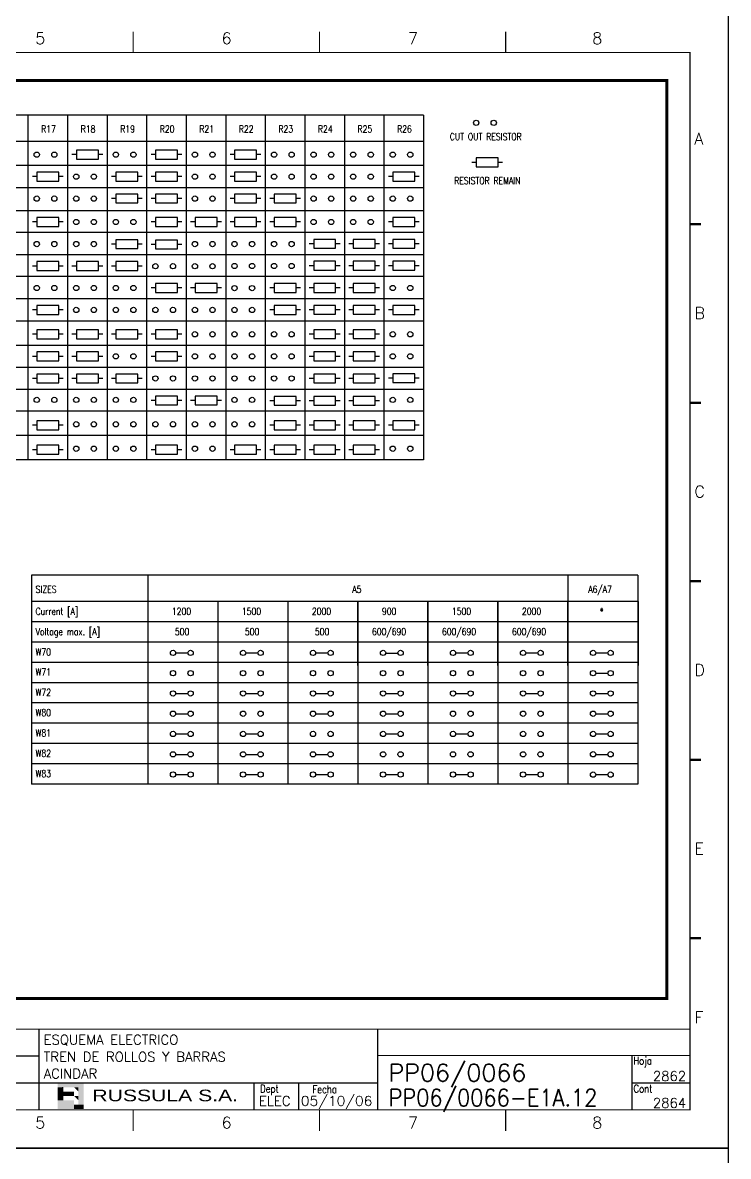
# Model space of a CAD drawing. Extents: x 3 to 423, y -4757 to 292.
# Drawn here: x 237.8 to 422.6, y -1789.4 to -1492.4 of the extents above; entities that cross this region are included whole.
import ezdxf
from ezdxf.enums import TextEntityAlignment as Align

# ---------------------------------------------------------------- set-up
doc = ezdxf.new("R2010")
doc.units = 0
doc.header["$LTSCALE"] = 10
doc.header["$MEASUREMENT"] = 0
doc.linetypes.add('DASHDOT', pattern=[1, 0.5, -0.25, 0, -0.25])
for name, color, linetype in [('1', 7, 'CONTINUOUS'), ('10', 5, 'CONTINUOUS'), ('2', 7, 'CONTINUOUS'), ('25', 3, 'CONTINUOUS'), ('35', 2, 'CONTINUOUS'), ('DIBUJO', 7, 'CONTINUOUS')]:
    doc.layers.add(name, color=color, linetype=linetype)
doc.styles.add('ABBSTYLE', font='ROMANS.SHX', dxfattribs={"width": 0.8})
doc.styles.add('HELVETICA', font='HELV.SHX')
doc.styles.add('LABEL', font='SIMPLEX', dxfattribs={"width": 0.8, "height": 4})
doc.styles.add('ROMANS', font='romans')

# ---------------------------------------------------------------- blocks, each defined once
blk = doc.blocks.new('newcajec')
at = {"layer": '1'}
for p, q in [((179.4, 20.85), (0.13, 20.85)), ((7, 20.85), (7, 0)), ((71, 20.85), (71, 0)), ((84, 20.85), (84, 0.09)), ((99, 20.85), (99, 0)), ((215.2, 20.8), (215.2, 0)), ((184.64, 20.18), (184.81, 20.01)), ((184.81, 20.01), (185.18, 20.25)), ((10.6, 16.64), (0, 16.64)), ((10.6, 16.64), (99, 16.64)), ((10.6, 12.48), (0, 12.48)), ((10.6, 12.48), (99, 12.48)), ((179.4, 13.87), (215.2, 13.87)), ((368, 14.06), (368, 0)), ((10.6, 8.32), (0, 8.32)), ((10.6, 8.32), (99, 8.32)), ((179.4, 6.93), (267.63, 6.93)), ((267.63, 6.93), (302.5, 6.93)), ((270.63, 6.91), (270.63, 0)), ((282.07, 6.93), (282.07, 0)), ((368, 6.93), (383, 6.93)), ((10.6, 4.16), (0, 4.16)), ((10.6, 4.16), (99, 4.16))]:
    blk.add_line(p, q, dxfattribs=at)
for points in [[(47.5, 272.5, 0.3, 0.3, 0), (47.5, 277.91, 0.3, 0.3, 0)], [(95.5, 272.5, 0.3, 0.3, 0), (95.5, 277.91, 0.3, 0.3, 0)], [(143.5, 272.5, 0.3, 0.3, 0), (143.5, 277.91, 0.3, 0.3, 0)], [(191.5, 272.5, 0.3, 0.3, 0), (191.5, 277.91, 0.3, 0.3, 0)], [(239.5, 272.5, 0.3, 0.3, 0), (239.5, 277.91, 0.3, 0.3, 0)], [(287.5, 272.5, 0.3, 0.3, 0), (287.5, 277.91, 0.3, 0.3, 0)], [(335.5, 272.5, 0.3, 0.3, 0), (335.5, 277.91, 0.3, 0.3, 0)], [(-2.99, 228.23, 0.6, 0.6, 0), (-0.18, 228.23, 0.6, 0.6, 0)], [(383.01, 228.23, 0.6, 0.6, 0), (385.82, 228.23, 0.6, 0.6, 0)], [(-2.99, 182.23, 0.6, 0.6, 0), (-0.18, 182.23, 0.6, 0.6, 0)], [(383.01, 182.23, 0.6, 0.6, 0), (385.82, 182.23, 0.6, 0.6, 0)], [(-2.99, 136.23, 0.6, 0.6, 0), (-0.18, 136.23, 0.6, 0.6, 0)], [(383.01, 136.23, 0.6, 0.6, 0), (385.82, 136.23, 0.6, 0.6, 0)], [(-2.99, 90.23, 0.6, 0.6, 0), (-0.18, 90.23, 0.6, 0.6, 0)], [(383.01, 90.23, 0.6, 0.6, 0), (385.82, 90.23, 0.6, 0.6, 0)], [(-2.99, 44.23, 0.6, 0.6, 0), (-0.18, 44.23, 0.6, 0.6, 0)], [(383.01, 44.23, 0.6, 0.6, 0), (385.82, 44.23, 0.6, 0.6, 0)], [(383, 20.8, 0.3, 0.3, 0), (179.4, 20.8, 0.3, 0.3, 0), (179.4, 0, 0.3, 0.3, 0)], [(302.5, 20.8, 0.3, 0.3, 0), (302.5, 0, 0.3, 0.3, 0)], [(302.5, 14, 0.3, 0.3, 0), (383, 14, 0.3, 0.3, 0)], [(47.5, -5.5, 0.3, 0.3, 0), (47.5, -0.09, 0.3, 0.3, 0)], [(95.5, -5.5, 0.3, 0.3, 0), (95.5, -0.09, 0.3, 0.3, 0)], [(143.5, -5.5, 0.3, 0.3, 0), (143.5, -0.09, 0.3, 0.3, 0)], [(191.5, -5.5, 0.3, 0.3, 0), (191.5, -0.09, 0.3, 0.3, 0)], [(239.5, -5.5, 0.3, 0.3, 0), (239.5, -0.09, 0.3, 0.3, 0)], [(287.5, -5.5, 0.3, 0.3, 0), (287.5, -0.09, 0.3, 0.3, 0)], [(335.5, -5.5, 0.3, 0.3, 0), (335.5, -0.09, 0.3, 0.3, 0)]]:
    blk.add_lwpolyline(points, format="xyseb", dxfattribs=at)
at = {"layer": '1', "const_width": 0.3}
blk.add_lwpolyline([(0, 0), (0, 272.5), (383, 272.5), (383, 0)], close=True, dxfattribs=at)
at = {"layer": '2', "color": 14}
for p, q in [((221.42, 4.69), (221.42, 5.81)), ((221.42, 2.47), (221.42, 3.58))]:
    blk.add_line(p, q, dxfattribs=at)
for points in [[(220.05, 5.81), (220.05, 6.92), (226.74, 5.81), (226.74, 6.92)], [(221.42, 2.47), (220.05, 2.47), (221.42, 5.81), (220.05, 5.81)], [(221.42, 4.69), (224.25, 4.69), (221.42, 3.58), (224.25, 3.58)], [(224.25, 5.81), (225.37, 5.81), (225.37, 4.69)], [(224.25, 3.58), (225.37, 3.58), (225.37, 2.47)], [(225.37, 5.81), (226.74, 5.81), (225.37, 1.35), (226.74, 1.35)], [(224.25, 0.24), (224.25, 2.47), (220.05, 0.24), (220.05, 2.47)], [(226.74, 1.35), (226.74, 0.24), (224.25, 1.35), (224.25, 0.24)]]:
    blk.add_solid(points, dxfattribs=at)
at = {"layer": '1', "style": 'ROMANS'}
for s, p in [('1', (22.29, 274.68)), ('2', (70.29, 274.68)), ('3', (118.29, 274.68)), ('4', (166.29, 274.68)), ('5', (214.29, 274.68)), ('6', (262.29, 274.68)), ('7', (310.29, 274.68)), ('8', (357.79, 274.68)), ('A', (-4.37, 248.84)), ('A', (384.13, 248.84)), ('B', (-4.37, 203.84)), ('B', (384.13, 203.84)), ('C', (-4.37, 157.84)), ('C', (384.13, 157.84)), ('D', (-4.37, 111.84)), ('D', (384.13, 111.84)), ('E', (-4.37, 65.84)), ('E', (384.13, 65.84)), ('F', (-4.37, 22.34)), ('F', (384.13, 22.34)), ('1', (22.29, -4.82)), ('2', (70.29, -4.82)), ('3', (118.29, -4.82)), ('4', (166.29, -4.82)), ('5', (214.29, -4.82)), ('6', (262.29, -4.82)), ('7', (310.29, -4.82)), ('8', (357.79, -4.82))]:
    blk.add_text(s, height=3, dxfattribs=at).set_placement(p)
at = {"layer": '1', "style": 'LABEL', "width": 0.8}
for s, p in [('Diseno comprobado por', (179.73, 18.27)), ('Dibujo comprobado por', (179.81, 11.47)), ('Hoja', (368.38, 11.66)), ('Dibujado por', (179.83, 4.64)), ('Fecha', (285.71, 4.3)), ('Cont', (368.43, 4.46)), ('No', (2.23, 1.05)), ('Revision', (8, 1.05))]:
    blk.add_text(s, height=2, dxfattribs=at).set_placement(p)
for s, p in [('Dept', (274.61, 4.44)), ('Elaborado', (77.5, 1.05)), ('Fecha', (91.5, 1.05))]:
    blk.add_text(s, height=2, dxfattribs=at).set_placement(p, align=Align.CENTER)
at = {"layer": '10', "style": 'ROMANS'}
for tag, p in [('REV41', (3.5, 18.74)), ('REV43', (77.7, 18.74)), ('REV31', (3.5, 14.58)), ('REV33', (77.7, 14.58)), ('REV21', (3.5, 10.42)), ('REV23', (77.7, 10.42)), ('REV11', (3.5, 6.27)), ('REV13', (77.7, 6.27))]:
    blk.add_attdef(tag, text='', height=2.5, dxfattribs=at).set_placement(p, align=Align.MIDDLE)
for tag, p, height in [('REV42', (8, 17.49), 2.5), ('SHEETNAME1', (100.5, 15.83), 2.5), ('DOCUMENTTYPE', (216.43, 16.8), 2.5), ('NOTA', (305.32, 15.8), 3), ('REV32', (8, 13.33), 2.5), ('DESIGNCHECK', (180.74, 14.83), 2.5), ('OBJECT', (216.43, 12.4), 2.5), ('SHEETNAME2', (100.5, 11.67), 2.5), ('ORDER', (305.32, 7.3), 4.5), ('REV22', (8, 9.17), 2.5), ('SHEETNAME3', (100.5, 7.51), 2.5), ('DRAWINGCHECK', (180.53, 7.71), 2.5), ('CUSTOMER', (216.43, 8.08), 2.5), ('REV12', (8, 5.01), 2.5), ('SHEETNAME4', (100.5, 3.35), 2.5), ('USER', (180.63, 0.71), 2.5), ('DEPARTMENT', (271.93, 1.05), 2.5), ('DOCUMENT_ID', (305.32, 0.93), 4.4)]:
    blk.add_attdef(tag, p, '', height=height, dxfattribs=at)
for tag, width, p, p2 in [('REV44', 1.221199, (84.53, 17.49), (98.48, 17.49)), ('REV34', 1.221199, (84.53, 13.33), (98.48, 13.33)), ('REV24', 1.221199, (84.53, 9.17), (98.48, 9.17)), ('REV14', 1.221199, (84.53, 5.01), (98.48, 5.01)), ('CREATED2', 7.039915, (282.71, 1.05), (301.14, 1.05))]:
    blk.add_attdef(tag, text='', height=2.5, dxfattribs=dict(at, width=width)).set_placement(p, p2, align=Align.FIT)
for tag, p in [('SHEET', (382, 7.43)), ('NEXTSHEET', (382, 0.5))]:
    blk.add_attdef(tag, text='', height=2.5, dxfattribs=at).set_placement(p, align=Align.RIGHT)
at = {"layer": 'DIBUJO', "color": 14, "style": 'HELVETICA', "width": 1.3}
blk.add_text('RUSSULA S.A.', height=3, dxfattribs=at).set_placement((229, 2.19))

msp = doc.modelspace()

# ---------------------------------------------------------------- linework, layer by layer
at = {"layer": '2', "color": 2}
for p, q in [((342.79, -1594.17), (342.79, -1606.97)), ((270.62, -1637.18), (270.62, -1691.88)), ((380.64, -1637.18), (380.64, -1691.88)), ((288.96, -1644.09), (288.96, -1691.88)), ((307.29, -1644.09), (307.29, -1691.88)), ((325.63, -1644.09), (325.63, -1691.88)), ((325.63, -1644.09), (325.63, -1660.82)), ((325.63, -1660.82), (325.63, -1644.09)), ((343.97, -1644.09), (343.97, -1691.88)), ((343.97, -1644.09), (343.97, -1660.82)), ((343.97, -1660.82), (343.97, -1644.09)), ((362.3, -1644.09), (362.3, -1691.88)), ((362.3, -1644.09), (362.3, -1660.82)), ((362.3, -1660.82), (362.3, -1644.09)), ((380.64, -1644.09), (380.64, -1691.88)), ((380.64, -1644.09), (380.64, -1660.82)), ((380.64, -1660.82), (380.64, -1644.09)), ((398.98, -1644.09), (398.98, -1660.82)), ((398.98, -1660.82), (398.98, -1644.09))]:
    msp.add_line(p, q, dxfattribs=at)
at = {"layer": '2', "color": 3, "linetype": 'DASHDOT'}
msp.add_lwpolyline([(26.71, -1507.54, 0.81, 0.81, 0), (406.52, -1507.54, 0.81, 0.81, 0), (406.52, -1748.1, 0.81, 0.81, 0), (26.71, -1748.1, 0.81, 0.81, 0), (26.71, -1507.54, 0.81, 0.81, 0)], format="xyseb", dxfattribs=at)
at = {"layer": '25', "color": 1}
for p, q in [((268, -1537.36), (262.24, -1537.36)), ((262.24, -1537.36), (262.24, -1539.66)), ((268, -1539.66), (268, -1537.36)), ((278.36, -1537.36), (272.6, -1537.36)), ((272.6, -1537.36), (272.6, -1539.66)), ((278.36, -1539.66), (278.36, -1537.36)), ((299.08, -1537.36), (293.32, -1537.36)), ((293.32, -1537.36), (293.32, -1539.66)), ((299.08, -1539.66), (299.08, -1537.36)), ((309.44, -1537.36), (303.68, -1537.36)), ((303.68, -1537.36), (303.68, -1539.66)), ((309.44, -1539.66), (309.44, -1537.36)), ((262.24, -1538.51), (261.09, -1538.51)), ((262.24, -1539.66), (268, -1539.66)), ((269.15, -1538.51), (268, -1538.51)), ((272.6, -1538.51), (271.45, -1538.51)), ((272.6, -1539.66), (278.36, -1539.66)), ((279.51, -1538.51), (278.36, -1538.51)), ((293.32, -1538.51), (292.17, -1538.51)), ((293.32, -1539.66), (299.08, -1539.66)), ((300.23, -1538.51), (299.08, -1538.51)), ((303.68, -1538.51), (302.53, -1538.51)), ((303.68, -1539.66), (309.44, -1539.66)), ((310.59, -1538.51), (309.44, -1538.51))]:
    msp.add_line(p, q, dxfattribs=at)
for centre in [(241.5, -1538.51), (246.1, -1538.51), (251.86, -1538.51), (256.46, -1538.51), (282.93, -1538.51), (287.54, -1538.51), (314.01, -1538.51), (318.62, -1538.51), (324.37, -1538.51), (328.97, -1538.51), (334.73, -1538.51), (339.33, -1538.51)]:
    msp.add_circle(centre, 0.691, dxfattribs=at)
at = {"layer": '35'}
for p, q in [((342.79, -1516.63), (55.03, -1516.63)), ((342.8, -1516.63), (55.04, -1516.63)), ((239.2, -1516.63), (239.2, -1606.97)), ((249.55, -1516.63), (249.55, -1606.97)), ((259.91, -1516.63), (259.91, -1606.97)), ((270.27, -1516.63), (270.27, -1606.97)), ((280.63, -1516.63), (280.63, -1606.97)), ((290.99, -1516.63), (290.99, -1606.97)), ((301.35, -1516.63), (301.35, -1606.97)), ((311.71, -1516.63), (311.71, -1606.97)), ((322.07, -1516.63), (322.07, -1606.97)), ((332.43, -1516.63), (332.43, -1606.97)), ((342.79, -1516.63), (342.79, -1594.17)), ((342.79, -1523.54), (55.03, -1523.54)), ((257.64, -1525.85), (251.89, -1525.85)), ((251.89, -1525.85), (251.89, -1528.15)), ((257.64, -1528.15), (257.64, -1525.85)), ((278.36, -1525.85), (272.6, -1525.85)), ((272.6, -1525.85), (272.6, -1528.15)), ((278.36, -1528.15), (278.36, -1525.85)), ((299.08, -1525.85), (293.32, -1525.85)), ((293.32, -1525.85), (293.32, -1528.15)), ((299.08, -1528.15), (299.08, -1525.85)), ((251.89, -1527), (250.73, -1527)), ((251.89, -1528.15), (257.64, -1528.15)), ((258.79, -1527), (257.64, -1527)), ((272.6, -1527), (271.45, -1527)), ((272.6, -1528.15), (278.36, -1528.15)), ((279.51, -1527), (278.36, -1527)), ((293.32, -1527), (292.17, -1527)), ((293.32, -1528.15), (299.08, -1528.15)), ((300.23, -1527), (299.08, -1527)), ((356.63, -1529.02), (355.48, -1529.02)), ((362.38, -1527.87), (356.63, -1527.87)), ((356.63, -1527.87), (356.63, -1530.17)), ((362.38, -1530.17), (362.38, -1527.87)), ((363.53, -1529.02), (362.38, -1529.02)), ((342.79, -1529.85), (61.96, -1529.85)), ((356.63, -1530.17), (362.38, -1530.17)), ((342.79, -1535.72), (61.96, -1535.72)), ((342.79, -1541.7), (61.96, -1541.7)), ((342.81, -1547.38), (61.94, -1547.38)), ((262.24, -1549.27), (262.24, -1551.57)), ((268, -1549.27), (262.24, -1549.27)), ((268, -1551.57), (268, -1549.27)), ((319.79, -1549.24), (314.04, -1549.24)), ((314.04, -1549.24), (314.04, -1551.54)), ((319.79, -1551.54), (319.79, -1549.24)), ((330.15, -1549.24), (324.4, -1549.24)), ((324.4, -1549.24), (324.4, -1551.54)), ((330.15, -1551.54), (330.15, -1549.24)), ((334.76, -1549.24), (334.76, -1551.54)), ((340.51, -1549.24), (334.76, -1549.24)), ((340.51, -1551.54), (340.51, -1549.24)), ((342.79, -1553.27), (61.96, -1553.27)), ((262.24, -1550.42), (261.09, -1550.42)), ((262.24, -1551.57), (268, -1551.57)), ((269.15, -1550.42), (268, -1550.42)), ((314.04, -1550.39), (312.89, -1550.39)), ((314.04, -1551.54), (319.79, -1551.54)), ((320.95, -1550.39), (319.79, -1550.39)), ((324.4, -1550.39), (323.25, -1550.39)), ((324.4, -1551.54), (330.15, -1551.54)), ((331.3, -1550.39), (330.15, -1550.39)), ((334.76, -1550.39), (333.61, -1550.39)), ((334.76, -1551.54), (340.51, -1551.54)), ((341.66, -1550.39), (340.51, -1550.39)), ((241.53, -1556.17), (240.38, -1556.17)), ((247.28, -1555.02), (241.53, -1555.02)), ((241.53, -1555.02), (241.53, -1557.33)), ((247.28, -1557.33), (247.28, -1555.02)), ((248.43, -1556.17), (247.28, -1556.17)), ((251.89, -1556.17), (250.73, -1556.17)), ((251.89, -1555.02), (251.89, -1557.33)), ((257.64, -1555.02), (251.89, -1555.02)), ((257.64, -1557.33), (257.64, -1555.02)), ((258.79, -1556.17), (257.64, -1556.17)), ((262.24, -1556.17), (261.09, -1556.17)), ((262.24, -1555.02), (262.24, -1557.33)), ((268, -1555.02), (262.24, -1555.02)), ((268, -1557.33), (268, -1555.02)), ((269.15, -1556.17), (268, -1556.17)), ((314.04, -1556.09), (312.89, -1556.09)), ((314.04, -1554.94), (314.04, -1557.24)), ((319.79, -1554.94), (314.04, -1554.94)), ((319.79, -1557.24), (319.79, -1554.94)), ((320.95, -1556.09), (319.79, -1556.09)), ((324.4, -1556.09), (323.25, -1556.09)), ((330.15, -1554.94), (324.4, -1554.94)), ((324.4, -1554.94), (324.4, -1557.24)), ((330.15, -1557.24), (330.15, -1554.94)), ((331.3, -1556.09), (330.15, -1556.09)), ((334.76, -1556.09), (333.61, -1556.09)), ((334.76, -1554.94), (334.76, -1557.24)), ((340.51, -1554.94), (334.76, -1554.94)), ((340.51, -1557.24), (340.51, -1554.94)), ((341.66, -1556.09), (340.51, -1556.09)), ((342.79, -1558.96), (61.96, -1558.96)), ((241.53, -1557.33), (247.28, -1557.33)), ((251.89, -1557.33), (257.64, -1557.33)), ((262.24, -1557.33), (268, -1557.33)), ((314.04, -1557.24), (319.79, -1557.24)), ((324.4, -1557.24), (330.15, -1557.24)), ((334.76, -1557.24), (340.51, -1557.24)), ((342.79, -1564.75), (61.96, -1564.75)), ((241.53, -1567.68), (240.38, -1567.68)), ((247.28, -1566.53), (241.53, -1566.53)), ((241.53, -1566.53), (241.53, -1568.84)), ((247.28, -1568.84), (247.28, -1566.53)), ((248.43, -1567.68), (247.28, -1567.68)), ((303.68, -1567.68), (302.53, -1567.68)), ((309.44, -1566.53), (303.68, -1566.53)), ((303.68, -1566.53), (303.68, -1568.84)), ((309.44, -1568.84), (309.44, -1566.53)), ((310.59, -1567.68), (309.44, -1567.68)), ((314.04, -1567.68), (312.89, -1567.68)), ((314.04, -1566.53), (314.04, -1568.83)), ((319.79, -1566.53), (314.04, -1566.53)), ((319.79, -1568.83), (319.79, -1566.53)), ((320.95, -1567.68), (319.79, -1567.68)), ((324.4, -1567.68), (323.25, -1567.68)), ((324.4, -1566.53), (324.4, -1568.83)), ((330.15, -1566.53), (324.4, -1566.53)), ((330.15, -1568.83), (330.15, -1566.53)), ((331.3, -1567.68), (330.15, -1567.68)), ((334.76, -1567.68), (333.61, -1567.68)), ((334.76, -1566.53), (334.76, -1568.84)), ((340.51, -1566.53), (334.76, -1566.53)), ((340.51, -1568.84), (340.51, -1566.53)), ((341.66, -1567.68), (340.51, -1567.68)), ((342.79, -1570.62), (61.96, -1570.62)), ((241.53, -1568.84), (247.28, -1568.84)), ((303.68, -1568.84), (309.44, -1568.84)), ((314.04, -1568.83), (319.79, -1568.83)), ((324.4, -1568.83), (330.15, -1568.83)), ((334.76, -1568.84), (340.51, -1568.84)), ((241.53, -1574.06), (240.38, -1574.06)), ((247.28, -1572.9), (241.53, -1572.9)), ((241.53, -1572.9), (241.53, -1575.21)), ((247.28, -1575.21), (247.28, -1572.9)), ((248.43, -1574.06), (247.28, -1574.06)), ((251.89, -1574.06), (250.73, -1574.06)), ((257.64, -1572.9), (251.89, -1572.9)), ((251.89, -1572.9), (251.89, -1575.21)), ((257.64, -1575.21), (257.64, -1572.9)), ((258.79, -1574.06), (257.64, -1574.06)), ((262.24, -1574.06), (261.09, -1574.06)), ((262.24, -1572.9), (262.24, -1575.21)), ((268, -1572.9), (262.24, -1572.9)), ((268, -1575.21), (268, -1572.9)), ((269.15, -1574.06), (268, -1574.06)), ((272.6, -1574.06), (271.45, -1574.06)), ((278.36, -1572.9), (272.6, -1572.9)), ((272.6, -1572.9), (272.6, -1575.21)), ((278.36, -1575.21), (278.36, -1572.9)), ((279.51, -1574.06), (278.36, -1574.06)), ((314.04, -1574.05), (312.89, -1574.05)), ((319.79, -1572.9), (314.04, -1572.9)), ((314.04, -1572.9), (314.04, -1575.2)), ((319.79, -1575.2), (319.79, -1572.9)), ((320.95, -1574.05), (319.79, -1574.05)), ((324.4, -1574.05), (323.25, -1574.05)), ((330.15, -1572.9), (324.4, -1572.9)), ((324.4, -1572.9), (324.4, -1575.2)), ((330.15, -1575.2), (330.15, -1572.9)), ((331.3, -1574.05), (330.15, -1574.05)), ((342.79, -1576.99), (61.96, -1576.99)), ((241.53, -1575.21), (247.28, -1575.21)), ((251.89, -1575.21), (257.64, -1575.21)), ((262.24, -1575.21), (268, -1575.21)), ((272.6, -1575.21), (278.36, -1575.21)), ((314.04, -1575.2), (319.79, -1575.2)), ((324.4, -1575.2), (330.15, -1575.2)), ((241.53, -1579.84), (240.38, -1579.84)), ((247.28, -1578.69), (241.53, -1578.69)), ((241.53, -1578.69), (241.53, -1580.99)), ((247.28, -1580.99), (247.28, -1578.69)), ((248.43, -1579.84), (247.28, -1579.84)), ((251.89, -1579.84), (250.73, -1579.84)), ((251.89, -1578.69), (251.89, -1580.99)), ((257.64, -1578.69), (251.89, -1578.69)), ((257.64, -1580.99), (257.64, -1578.69)), ((258.79, -1579.84), (257.64, -1579.84)), ((272.6, -1579.84), (271.45, -1579.84)), ((278.36, -1578.69), (272.6, -1578.69)), ((272.6, -1578.69), (272.6, -1580.99)), ((278.36, -1580.99), (278.36, -1578.69)), ((279.51, -1579.84), (278.36, -1579.84)), ((314.04, -1579.84), (312.89, -1579.84)), ((314.04, -1578.69), (314.04, -1580.99)), ((319.79, -1578.69), (314.04, -1578.69)), ((319.79, -1580.99), (319.79, -1578.69)), ((320.95, -1579.84), (319.79, -1579.84)), ((324.4, -1579.84), (323.25, -1579.84)), ((330.15, -1578.69), (324.4, -1578.69)), ((324.4, -1578.69), (324.4, -1580.99)), ((330.15, -1580.99), (330.15, -1578.69)), ((331.3, -1579.84), (330.15, -1579.84)), ((342.79, -1582.78), (61.96, -1582.78)), ((241.53, -1580.99), (247.28, -1580.99)), ((251.89, -1580.99), (257.64, -1580.99)), ((272.6, -1580.99), (278.36, -1580.99)), ((314.04, -1580.99), (319.79, -1580.99)), ((324.4, -1580.99), (330.15, -1580.99)), ((241.53, -1585.63), (240.38, -1585.63)), ((247.28, -1584.47), (241.53, -1584.47)), ((241.53, -1584.47), (241.53, -1586.78)), ((247.28, -1586.78), (247.28, -1584.47)), ((248.43, -1585.63), (247.28, -1585.63)), ((251.89, -1585.63), (250.73, -1585.63)), ((257.64, -1584.47), (251.89, -1584.47)), ((251.89, -1584.47), (251.89, -1586.78)), ((257.64, -1586.78), (257.64, -1584.47)), ((258.79, -1585.63), (257.64, -1585.63)), ((262.24, -1585.63), (261.09, -1585.63)), ((262.24, -1584.47), (262.24, -1586.78)), ((268, -1584.47), (262.24, -1584.47)), ((268, -1586.78), (268, -1584.47)), ((269.15, -1585.63), (268, -1585.63)), ((314.04, -1585.62), (312.89, -1585.62)), ((319.79, -1584.47), (314.04, -1584.47)), ((314.04, -1584.47), (314.04, -1586.77)), ((319.79, -1586.77), (319.79, -1584.47)), ((320.95, -1585.62), (319.79, -1585.62)), ((324.4, -1585.62), (323.25, -1585.62)), ((330.15, -1584.47), (324.4, -1584.47)), ((324.4, -1584.47), (324.4, -1586.77)), ((330.15, -1586.77), (330.15, -1584.47)), ((331.3, -1585.62), (330.15, -1585.62)), ((334.76, -1585.57), (333.61, -1585.57)), ((334.76, -1584.41), (334.76, -1586.72)), ((340.51, -1584.41), (334.76, -1584.41)), ((340.51, -1586.72), (340.51, -1584.41)), ((341.66, -1585.57), (340.51, -1585.57)), ((342.79, -1588.56), (61.96, -1588.56)), ((241.53, -1586.78), (247.28, -1586.78)), ((251.89, -1586.78), (257.64, -1586.78)), ((262.24, -1586.78), (268, -1586.78)), ((314.04, -1586.77), (319.79, -1586.77)), ((324.4, -1586.77), (330.15, -1586.77)), ((334.76, -1586.72), (340.51, -1586.72)), ((303.68, -1591.5), (302.53, -1591.5)), ((303.68, -1590.34), (303.68, -1592.65)), ((309.44, -1590.34), (303.68, -1590.34)), ((309.44, -1592.65), (309.44, -1590.34)), ((310.59, -1591.5), (309.44, -1591.5)), ((314.04, -1591.5), (312.89, -1591.5)), ((314.04, -1590.34), (314.04, -1592.65)), ((319.79, -1590.34), (314.04, -1590.34)), ((319.79, -1592.65), (319.79, -1590.34)), ((320.95, -1591.5), (319.79, -1591.5)), ((324.4, -1591.5), (323.25, -1591.5)), ((324.4, -1590.34), (324.4, -1592.65)), ((330.15, -1590.34), (324.4, -1590.34)), ((330.15, -1592.65), (330.15, -1590.34)), ((331.3, -1591.5), (330.15, -1591.5)), ((342.79, -1594.17), (61.96, -1594.17)), ((303.68, -1592.65), (309.44, -1592.65)), ((314.04, -1592.65), (319.79, -1592.65)), ((324.4, -1592.65), (330.15, -1592.65)), ((247.28, -1596.75), (241.53, -1596.75)), ((241.53, -1596.75), (241.53, -1599.05)), ((247.28, -1599.05), (247.28, -1596.75)), ((309.44, -1596.75), (303.68, -1596.75)), ((303.68, -1596.75), (303.68, -1599.05)), ((309.44, -1599.05), (309.44, -1596.75)), ((319.79, -1596.75), (314.04, -1596.75)), ((314.04, -1596.75), (314.04, -1599.05)), ((319.79, -1599.05), (319.79, -1596.75)), ((330.15, -1596.75), (324.4, -1596.75)), ((324.4, -1596.75), (324.4, -1599.05)), ((330.15, -1599.05), (330.15, -1596.75)), ((340.51, -1596.75), (334.76, -1596.75)), ((334.76, -1596.75), (334.76, -1599.05)), ((340.51, -1599.05), (340.51, -1596.75)), ((342.79, -1600.57), (61.94, -1600.57)), ((241.53, -1597.9), (240.38, -1597.9)), ((241.53, -1599.05), (247.28, -1599.05)), ((248.43, -1597.9), (247.28, -1597.9)), ((303.68, -1597.9), (302.53, -1597.9)), ((303.68, -1599.05), (309.44, -1599.05)), ((310.59, -1597.9), (309.44, -1597.9)), ((314.04, -1597.9), (312.89, -1597.9)), ((314.04, -1599.05), (319.79, -1599.05)), ((320.95, -1597.9), (319.79, -1597.9)), ((324.4, -1597.9), (323.25, -1597.9)), ((324.4, -1599.05), (330.15, -1599.05)), ((331.3, -1597.9), (330.15, -1597.9)), ((334.76, -1597.9), (333.61, -1597.9)), ((334.76, -1599.05), (340.51, -1599.05)), ((341.66, -1597.9), (340.51, -1597.9)), ((247.28, -1603.15), (241.53, -1603.15)), ((241.53, -1603.15), (241.53, -1605.45)), ((247.28, -1605.45), (247.28, -1603.15)), ((278.36, -1603.15), (272.6, -1603.15)), ((272.6, -1603.15), (272.6, -1605.45)), ((278.36, -1605.45), (278.36, -1603.15)), ((299.08, -1603.15), (293.32, -1603.15)), ((293.32, -1603.15), (293.32, -1605.45)), ((299.08, -1605.45), (299.08, -1603.15)), ((309.44, -1603.15), (303.68, -1603.15)), ((303.68, -1603.15), (303.68, -1605.45)), ((309.44, -1605.45), (309.44, -1603.15)), ((319.79, -1603.15), (314.04, -1603.15)), ((314.04, -1603.15), (314.04, -1605.45)), ((319.79, -1605.45), (319.79, -1603.15)), ((330.15, -1603.15), (324.4, -1603.15)), ((324.4, -1603.15), (324.4, -1605.45)), ((330.15, -1605.45), (330.15, -1603.15)), ((241.53, -1604.3), (240.38, -1604.3)), ((241.53, -1605.45), (247.28, -1605.45)), ((248.43, -1604.3), (247.28, -1604.3)), ((272.6, -1604.3), (271.45, -1604.3)), ((272.6, -1605.45), (278.36, -1605.45)), ((279.51, -1604.3), (278.36, -1604.3)), ((293.32, -1604.3), (292.17, -1604.3)), ((293.32, -1605.45), (299.08, -1605.45)), ((300.23, -1604.3), (299.08, -1604.3)), ((303.68, -1604.3), (302.53, -1604.3)), ((303.68, -1605.45), (309.44, -1605.45)), ((310.59, -1604.3), (309.44, -1604.3)), ((314.04, -1604.3), (312.89, -1604.3)), ((314.04, -1605.45), (319.79, -1605.45)), ((320.95, -1604.3), (319.79, -1604.3)), ((324.4, -1604.3), (323.25, -1604.3)), ((324.4, -1605.45), (330.15, -1605.45)), ((331.3, -1604.3), (330.15, -1604.3)), ((342.79, -1606.97), (55.03, -1606.97)), ((398.94, -1637.18), (240.1, -1637.18)), ((240.1, -1637.18), (240.1, -1691.88)), ((398.94, -1637.18), (398.94, -1691.88)), ((398.94, -1644.09), (240.1, -1644.09)), ((398.94, -1649.4), (240.1, -1649.4)), ((398.94, -1654.71), (240.1, -1654.71)), ((398.94, -1660.02), (240.1, -1660.02)), ((296.22, -1657.53), (299.44, -1657.53)), ((332.89, -1657.56), (336.11, -1657.56)), ((369.56, -1657.53), (372.78, -1657.53)), ((398.94, -1665.33), (240.1, -1665.33)), ((296.22, -1668.15), (299.44, -1668.15)), ((332.89, -1668.15), (336.11, -1668.15)), ((369.56, -1668.15), (372.78, -1668.15)), ((398.94, -1670.64), (240.1, -1670.64)), ((332.89, -1673.46), (336.11, -1673.46)), ((398.94, -1675.95), (240.1, -1675.95)), ((296.22, -1678.77), (299.44, -1678.77)), ((332.89, -1678.77), (336.11, -1678.77)), ((398.94, -1681.26), (240.1, -1681.26)), ((398.94, -1686.6), (240.1, -1686.6)), ((296.22, -1684.11), (299.44, -1684.11)), ((296.22, -1689.39), (299.44, -1689.39)), ((332.89, -1689.39), (336.11, -1689.39)), ((369.56, -1689.39), (372.78, -1689.39)), ((398.94, -1691.88), (240.1, -1691.88))]:
    msp.add_line(p, q, dxfattribs=at)
at = {"layer": '35', "color": 2}
for p, q in [((247.28, -1531.61), (241.53, -1531.61)), ((241.53, -1531.61), (241.53, -1533.91)), ((247.28, -1533.91), (247.28, -1531.61)), ((268, -1531.61), (262.24, -1531.61)), ((262.24, -1531.61), (262.24, -1533.91)), ((268, -1533.91), (268, -1531.61)), ((278.36, -1531.61), (272.6, -1531.61)), ((272.6, -1531.61), (272.6, -1533.91)), ((278.36, -1533.91), (278.36, -1531.61)), ((299.08, -1531.61), (293.32, -1531.61)), ((293.32, -1531.61), (293.32, -1533.91)), ((299.08, -1533.91), (299.08, -1531.61)), ((340.51, -1531.61), (334.76, -1531.61)), ((334.76, -1531.61), (334.76, -1533.91)), ((340.51, -1533.91), (340.51, -1531.61)), ((241.53, -1532.76), (240.38, -1532.76)), ((241.53, -1533.91), (247.28, -1533.91)), ((248.43, -1532.76), (247.28, -1532.76)), ((262.24, -1532.76), (261.09, -1532.76)), ((262.24, -1533.91), (268, -1533.91)), ((269.15, -1532.76), (268, -1532.76)), ((272.6, -1532.76), (271.45, -1532.76)), ((272.6, -1533.91), (278.36, -1533.91)), ((279.51, -1532.76), (278.36, -1532.76)), ((293.32, -1532.76), (292.17, -1532.76)), ((293.32, -1533.91), (299.08, -1533.91)), ((300.23, -1532.76), (299.08, -1532.76)), ((334.76, -1532.76), (333.61, -1532.76)), ((334.76, -1533.91), (340.51, -1533.91)), ((341.66, -1532.76), (340.51, -1532.76)), ((241.53, -1543.49), (241.53, -1545.79)), ((247.28, -1543.49), (241.53, -1543.49)), ((247.28, -1545.79), (247.28, -1543.49)), ((272.6, -1543.49), (272.6, -1545.79)), ((278.36, -1543.49), (272.6, -1543.49)), ((278.36, -1545.79), (278.36, -1543.49)), ((282.96, -1543.49), (282.96, -1545.79)), ((288.72, -1543.49), (282.96, -1543.49)), ((288.72, -1545.79), (288.72, -1543.49)), ((293.32, -1543.49), (293.32, -1545.79)), ((299.08, -1543.49), (293.32, -1543.49)), ((299.08, -1545.79), (299.08, -1543.49)), ((303.68, -1543.49), (303.68, -1545.79)), ((309.44, -1543.49), (303.68, -1543.49)), ((309.44, -1545.79), (309.44, -1543.49)), ((334.76, -1543.49), (334.76, -1545.79)), ((340.51, -1543.49), (334.76, -1543.49)), ((340.51, -1545.79), (340.51, -1543.49)), ((241.53, -1544.64), (240.38, -1544.64)), ((241.53, -1545.79), (247.28, -1545.79)), ((248.43, -1544.64), (247.28, -1544.64)), ((272.6, -1544.64), (271.45, -1544.64)), ((272.6, -1545.79), (278.36, -1545.79)), ((279.51, -1544.64), (278.36, -1544.64)), ((282.96, -1544.64), (281.81, -1544.64)), ((282.96, -1545.79), (288.72, -1545.79)), ((289.87, -1544.64), (288.72, -1544.64)), ((293.32, -1544.64), (292.17, -1544.64)), ((293.32, -1545.79), (299.08, -1545.79)), ((300.23, -1544.64), (299.08, -1544.64)), ((303.68, -1544.64), (302.53, -1544.64)), ((303.68, -1545.79), (309.44, -1545.79)), ((310.59, -1544.64), (309.44, -1544.64)), ((334.76, -1544.64), (333.61, -1544.64)), ((334.76, -1545.79), (340.51, -1545.79)), ((341.66, -1544.64), (340.51, -1544.64)), ((278.36, -1549.37), (272.6, -1549.37)), ((272.6, -1549.37), (272.6, -1551.67)), ((278.36, -1551.67), (278.36, -1549.37)), ((272.6, -1550.52), (271.45, -1550.52)), ((272.6, -1551.67), (278.36, -1551.67)), ((279.51, -1550.52), (278.36, -1550.52)), ((272.6, -1561.93), (271.45, -1561.93)), ((278.36, -1560.78), (272.6, -1560.78)), ((272.6, -1560.78), (272.6, -1563.08)), ((278.36, -1563.08), (278.36, -1560.78)), ((279.51, -1561.93), (278.36, -1561.93)), ((282.96, -1561.93), (281.81, -1561.93)), ((288.72, -1560.78), (282.96, -1560.78)), ((282.96, -1560.78), (282.96, -1563.08)), ((288.72, -1563.08), (288.72, -1560.78)), ((289.87, -1561.93), (288.72, -1561.93)), ((303.68, -1561.93), (302.53, -1561.93)), ((309.44, -1560.78), (303.68, -1560.78)), ((303.68, -1560.78), (303.68, -1563.08)), ((309.44, -1563.08), (309.44, -1560.78)), ((310.59, -1561.93), (309.44, -1561.93)), ((314.04, -1561.93), (312.89, -1561.93)), ((319.79, -1560.78), (314.04, -1560.78)), ((314.04, -1560.78), (314.04, -1563.08)), ((319.79, -1563.08), (319.79, -1560.78)), ((320.95, -1561.93), (319.79, -1561.93)), ((324.4, -1561.93), (323.25, -1561.93)), ((330.15, -1560.78), (324.4, -1560.78)), ((324.4, -1560.78), (324.4, -1563.08)), ((330.15, -1563.08), (330.15, -1560.78)), ((331.3, -1561.93), (330.15, -1561.93)), ((272.6, -1563.08), (278.36, -1563.08)), ((282.96, -1563.08), (288.72, -1563.08)), ((303.68, -1563.08), (309.44, -1563.08)), ((314.04, -1563.08), (319.79, -1563.08)), ((324.4, -1563.08), (330.15, -1563.08)), ((272.6, -1591.43), (271.45, -1591.43)), ((278.36, -1590.28), (272.6, -1590.28)), ((272.6, -1590.28), (272.6, -1592.58)), ((278.36, -1592.58), (278.36, -1590.28)), ((279.51, -1591.43), (278.36, -1591.43)), ((282.96, -1591.43), (281.81, -1591.43)), ((282.96, -1590.28), (282.96, -1592.58)), ((288.72, -1590.28), (282.96, -1590.28)), ((288.72, -1592.58), (288.72, -1590.28)), ((289.87, -1591.43), (288.72, -1591.43)), ((272.6, -1592.58), (278.36, -1592.58)), ((282.96, -1592.58), (288.72, -1592.58)), ((277.88, -1657.53), (281.1, -1657.53)), ((314.55, -1657.53), (317.78, -1657.53)), ((387.9, -1657.53), (391.12, -1657.53)), ((387.9, -1662.84), (391.12, -1662.84)), ((277.88, -1668.15), (281.1, -1668.15)), ((314.55, -1668.15), (317.78, -1668.15)), ((387.9, -1668.15), (391.12, -1668.15)), ((277.88, -1673.46), (281.1, -1673.46)), ((314.55, -1673.46), (317.78, -1673.46)), ((387.9, -1673.46), (391.12, -1673.46)), ((277.88, -1678.77), (281.1, -1678.77)), ((387.9, -1678.77), (391.12, -1678.77)), ((277.88, -1684.11), (281.1, -1684.11)), ((314.55, -1684.11), (317.78, -1684.11)), ((387.9, -1684.11), (391.12, -1684.11)), ((277.88, -1689.39), (281.1, -1689.39)), ((314.55, -1689.39), (317.78, -1689.39)), ((387.9, -1689.39), (391.12, -1689.39))]:
    msp.add_line(p, q, dxfattribs=at)
at = {"layer": '35', "color": 1}
for p, q in [((351.22, -1657.53), (354.45, -1657.53)), ((351.22, -1668.15), (354.45, -1668.15)), ((351.22, -1678.77), (354.45, -1678.77)), ((351.22, -1689.39), (354.45, -1689.39))]:
    msp.add_line(p, q, dxfattribs=at)
at = {"layer": '35'}
for centre in [(356.6, -1518.66), (361.2, -1518.66), (241.5, -1527), (246.1, -1527), (262.22, -1527), (266.82, -1527), (282.93, -1527), (287.54, -1527), (303.65, -1527), (308.26, -1527), (314.01, -1527), (318.62, -1527), (324.37, -1527), (328.97, -1527), (334.73, -1527), (339.33, -1527), (241.5, -1550.42), (246.1, -1550.42), (251.86, -1550.42), (256.46, -1550.42), (282.93, -1550.42), (287.54, -1550.42), (293.29, -1550.42), (297.9, -1550.42), (303.65, -1550.42), (308.26, -1550.42), (272.58, -1556.23), (277.18, -1556.23), (282.93, -1556.23), (287.54, -1556.23), (293.29, -1556.17), (297.9, -1556.17), (303.65, -1556.17), (308.26, -1556.17), (251.86, -1567.68), (256.46, -1567.68), (262.22, -1567.68), (266.82, -1567.68), (272.58, -1567.68), (277.18, -1567.68), (282.93, -1567.68), (287.54, -1567.68), (293.29, -1567.68), (297.9, -1567.68), (282.93, -1574.06), (287.54, -1574.06), (293.29, -1574.06), (297.9, -1574.06), (303.65, -1574.06), (308.26, -1574.06), (334.73, -1574.06), (339.33, -1574.06), (262.22, -1579.84), (266.82, -1579.84), (282.93, -1579.84), (287.54, -1579.84), (293.29, -1579.84), (297.9, -1579.84), (303.65, -1579.84), (308.26, -1579.84), (334.73, -1579.84), (339.33, -1579.84), (272.58, -1585.63), (277.18, -1585.63), (282.93, -1585.63), (287.54, -1585.63), (293.29, -1585.63), (297.9, -1585.63), (303.65, -1585.63), (308.26, -1585.63), (241.5, -1591.24), (246.1, -1591.24), (251.86, -1591.24), (256.46, -1591.24), (262.22, -1591.24), (266.82, -1591.24), (293.29, -1591.24), (297.9, -1591.24), (334.73, -1591.24), (339.33, -1591.24), (251.86, -1597.64), (256.46, -1597.64), (262.22, -1597.64), (266.82, -1597.64), (272.58, -1597.64), (277.18, -1597.64), (282.93, -1597.64), (287.54, -1597.64), (293.29, -1597.64), (297.9, -1597.64), (251.86, -1604.04), (256.46, -1604.04), (262.22, -1604.04), (266.82, -1604.04), (282.93, -1604.04), (287.54, -1604.04), (334.73, -1604.04), (339.33, -1604.04), (295.53, -1657.53), (300.13, -1657.53), (332.2, -1657.53), (336.8, -1657.53), (368.87, -1657.53), (373.47, -1657.53), (295.53, -1662.84), (300.13, -1662.84), (332.2, -1662.84), (336.8, -1662.84), (368.87, -1662.84), (373.47, -1662.84), (295.53, -1668.15), (300.13, -1668.15), (332.2, -1668.15), (336.8, -1668.15), (368.87, -1668.15), (373.47, -1668.15), (295.53, -1673.46), (300.13, -1673.46), (332.2, -1673.46), (336.8, -1673.46), (368.87, -1673.46), (373.47, -1673.46), (295.53, -1678.77), (300.13, -1678.77), (332.2, -1678.77), (336.8, -1678.77), (368.87, -1678.77), (373.47, -1678.77), (295.53, -1684.11), (300.13, -1684.11), (332.2, -1684.11), (336.8, -1684.11), (368.87, -1684.11), (373.47, -1684.11), (295.53, -1689.39), (300.13, -1689.39), (332.2, -1689.39), (336.8, -1689.39), (368.87, -1689.39), (373.47, -1689.39)]:
    msp.add_circle(centre, 0.691, dxfattribs=at)
at = {"layer": '35', "color": 2}
for centre in [(251.86, -1532.76), (256.46, -1532.76), (282.93, -1532.76), (287.54, -1532.76), (303.65, -1532.76), (308.26, -1532.76), (314.01, -1532.76), (318.62, -1532.76), (324.37, -1532.76), (328.97, -1532.76), (251.86, -1544.64), (256.46, -1544.64), (262.22, -1544.64), (266.82, -1544.64), (314.01, -1544.64), (318.62, -1544.64), (324.37, -1544.64), (328.97, -1544.64), (241.5, -1561.93), (246.1, -1561.93), (251.86, -1561.93), (256.46, -1561.93), (262.22, -1561.93), (266.82, -1561.93), (293.29, -1561.96), (297.9, -1561.96), (334.73, -1561.93), (339.33, -1561.93), (277.19, -1657.53), (281.79, -1657.53), (313.86, -1657.53), (318.47, -1657.53), (387.21, -1657.53), (391.81, -1657.53), (277.19, -1662.84), (281.79, -1662.84), (313.86, -1662.84), (318.47, -1662.84), (387.21, -1662.84), (391.81, -1662.84), (277.19, -1668.15), (281.79, -1668.15), (313.86, -1668.15), (318.47, -1668.15), (387.21, -1668.15), (391.81, -1668.15), (277.19, -1673.46), (281.79, -1673.46), (313.86, -1673.46), (318.47, -1673.46), (387.21, -1673.46), (391.81, -1673.46), (277.19, -1678.77), (281.79, -1678.77), (313.86, -1678.77), (318.47, -1678.77), (387.21, -1678.77), (391.81, -1678.77), (277.19, -1684.11), (281.79, -1684.11), (313.86, -1684.11), (318.47, -1684.11), (387.21, -1684.08), (391.81, -1684.08), (277.19, -1689.39), (281.79, -1689.39), (313.86, -1689.39), (318.47, -1689.39), (387.21, -1689.42), (391.81, -1689.42)]:
    msp.add_circle(centre, 0.691, dxfattribs=at)
at = {"layer": '35', "color": 1}
for centre in [(350.53, -1657.53), (355.14, -1657.53), (350.53, -1662.84), (355.14, -1662.84), (350.53, -1668.15), (355.14, -1668.15), (350.53, -1673.46), (355.14, -1673.46), (350.53, -1678.77), (355.14, -1678.77), (350.53, -1684.11), (355.14, -1684.11), (350.53, -1689.39), (355.14, -1689.39)]:
    msp.add_circle(centre, 0.691, dxfattribs=at)
at = {"layer": 'DIBUJO'}
for points in [[(2.63, -1490.25), (422.63, -1490.25), (422.63, -1787.25), (2.63, -1787.25), (2.63, -1490.25)], [(2.63, -1787.25), (422.63, -1787.25), (422.63, -2084.25), (2.63, -2084.25), (2.63, -1787.25)]]:
    msp.add_lwpolyline(points, dxfattribs=at)

# ---------------------------------------------------------------- block references
at = {"layer": '2', "color": 7}
ref = msp.add_blockref('newcajec', (23.31, -1777.23), dxfattribs=dict(at, xscale=1.016442892079945, yscale=1.016442892079945, zscale=1.016442892079945))
ref.add_attrib('REV24', '28/05/07', dxfattribs={"layer": '10', "height": 2.541, "style": 'ROMANS', "width": 0.728168}).set_placement((109.23, -1767.9), (123.41, -1767.9), align=Align.FIT)
ref.add_attrib('SHEETNAME3', 'CODOFICACION DE SERIE DE TENSION', (125.46, -1769.6), dxfattribs={"layer": '10', "height": 2.5411, "style": 'ROMANS'})
ref.add_attrib('SHEETNAME2', 'CONVERTIDOR C.C. TIJERA CORTE EN FRIO', (125.46, -1765.37), dxfattribs={"layer": '10', "height": 2.5411, "style": 'ROMANS', "width": 0.9})
ref.add_attrib('SHEETNAME1', '+TA121', (125.46, -1761.14), dxfattribs={"layer": '10', "height": 2.541, "style": 'ROMANS'})
ref.add_attrib('USER', 'J.PAZOS', (206.91, -1776.51), dxfattribs={"layer": '10', "height": 2.541, "style": 'ROMANS'})
ref.add_attrib('DRAWINGCHECK', 'J.L.C.C.', (206.81, -1769.39), dxfattribs={"layer": '10', "height": 2.541, "style": 'ROMANS'})
ref.add_attrib('DESIGNCHECK', 'J.M. CEDEIRA', (207.02, -1762.15), dxfattribs={"layer": '10', "height": 2.5411, "style": 'ROMANS'})
ref.add_attrib('REV22', 'As-built', (31.44, -1767.9), dxfattribs={"layer": '10', "height": 2.541, "style": 'ROMANS'})
ref.add_attrib('REV12', 'Aprobación documentación', (31.44, -1772.13), dxfattribs={"layer": '10', "height": 2.5411, "style": 'ROMANS'})
ref.add_attrib('REV21', '1', dxfattribs={"layer": '10', "height": 2.54, "style": 'ROMANS'}).set_placement((26.87, -1766.63), align=Align.MIDDLE)
ref.add_attrib('REV11', '0', dxfattribs={"layer": '10', "height": 2.54, "style": 'ROMANS'}).set_placement((26.87, -1770.86), align=Align.MIDDLE)
ref.add_attrib('SHEETNAME4', 'Y CORRIENTE', (125.46, -1773.83), dxfattribs={"layer": '10', "height": 2.5411, "style": 'ROMANS'})
ref.add_attrib('REV14', '18/10/06', dxfattribs={"layer": '10', "height": 2.541, "style": 'ROMANS', "width": 0.728168}).set_placement((109.23, -1772.13), (123.41, -1772.13), align=Align.FIT)
ref.add_attrib('REV23', 'C.C.R.', dxfattribs={"layer": '10', "height": 2.541, "style": 'ROMANS'}).set_placement((102.29, -1766.63), align=Align.MIDDLE)
ref.add_attrib('REV13', 'PAZOS', dxfattribs={"layer": '10', "height": 2.541, "style": 'ROMANS'}).set_placement((102.29, -1770.86), align=Align.MIDDLE)
ref.add_attrib('DOCUMENT_ID', 'PP06/0066-E1A.12', (333.65, -1776.28), dxfattribs={"layer": '10', "height": 4.4723, "style": 'ROMANS', "width": 0.9})
ref.add_attrib('ORDER', 'PP06/0066', (333.65, -1769.81), dxfattribs={"layer": '10', "height": 4.574, "style": 'ROMANS'})
ref.add_attrib('CUSTOMER', 'ACINDAR', (243.3, -1769.01), dxfattribs={"layer": '10', "height": 2.541, "style": 'ROMANS'})
ref.add_attrib('OBJECT', 'TREN DE ROLLOS Y BARRAS', (243.3, -1764.62), dxfattribs={"layer": '10', "height": 2.5411, "style": 'ROMANS'})
ref.add_attrib('DOCUMENTTYPE', 'ESQUEMA ELECTRICO', (243.3, -1760.15), dxfattribs={"layer": '10', "height": 2.5411, "style": 'ROMANS'})
ref.add_attrib('CREATED2', '05/10/06', dxfattribs={"layer": '10', "height": 2.541, "style": 'ROMANS', "width": 0.961976}).set_placement((310.67, -1776.17), (329.41, -1776.17), align=Align.FIT)
ref.add_attrib('DEPARTMENT', 'ELEC', (299.71, -1776.17), dxfattribs={"layer": '10', "height": 2.541, "style": 'ROMANS'})
ref.add_attrib('NEXTSHEET', '2864', dxfattribs={"layer": '10', "height": 2.541, "style": 'ROMANS'}).set_placement((411.59, -1776.72), align=Align.RIGHT)
ref.add_attrib('SHEET', '2862', dxfattribs={"layer": '10', "height": 2.541, "style": 'ROMANS'}).set_placement((411.59, -1769.67), align=Align.RIGHT)

# ---------------------------------------------------------------- texts
at = {"layer": '25', "style": 'ABBSTYLE', "width": 0.8}
for s, height, p in [('R17', 1.842, (242.65, -1521.23)), ('R18', 1.842, (253.01, -1521.23)), ('R19', 1.842, (263.37, -1521.23)), ('R20', 1.842, (273.73, -1521.23)), ('R21', 1.842, (284.09, -1521.23)), ('R22', 1.842, (294.44, -1521.23)), ('R23', 1.842, (304.8, -1521.23)), ('R24', 1.842, (315.16, -1521.23)), ('R25', 1.842, (325.52, -1521.23)), ('R26', 1.842, (335.88, -1521.23)), ('CUT OUT RESISTOR', 1.8416, (349.69, -1523.22)), ('RESISTOR REMAIN', 1.8416, (350.84, -1534.73)), ('SIZES', 1.842, (241.2, -1641.79)), ('A5', 1.842, (324.14, -1641.79)), ('A6/A7', 1.842, (385.95, -1641.79)), ('Current [A]', 1.8416, (241.2, -1647.56)), ('1200', 1.842, (276.89, -1647.56)), ('1500', 1.842, (295.22, -1647.56)), ('900', 1.842, (331.9, -1647.56)), ('1500', 1.842, (350.23, -1647.56)), ('2000', 1.842, (368.57, -1647.56)), ('*', 1.84, (388.99, -1647.56)), ('Voltage max. [A]', 1.8416, (241.2, -1652.87)), ('500', 1.842, (277.67, -1652.87)), ('500', 1.842, (296.01, -1652.87)), ('600/690', 1.842, (329.29, -1652.87)), ('600/690', 1.842, (347.62, -1652.87)), ('600/690', 1.842, (365.96, -1652.87)), ('W70', 1.842, (241.2, -1658.18)), ('W71', 1.842, (241.2, -1663.49)), ('W72', 1.842, (241.2, -1668.8)), ('W80', 1.842, (241.2, -1674.11)), ('W81', 1.842, (241.2, -1679.42)), ('W82', 1.842, (241.2, -1684.73)), ('W83', 1.842, (241.2, -1690.06))]:
    msp.add_text(s, height=height, dxfattribs=at).set_placement(p)
at = {"layer": '25', "color": 3, "style": 'ABBSTYLE', "width": 0.8}
for s, p in [('2000', (313.56, -1647.56)), ('500', (314.34, -1652.87))]:
    msp.add_text(s, height=1.842, dxfattribs=at).set_placement(p)

doc.saveas('drawing.dxf')
